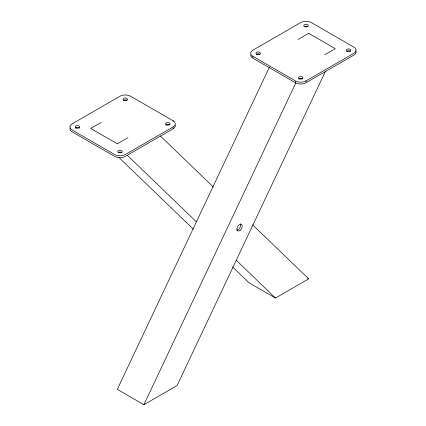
<?xml version="1.0" encoding="UTF-8"?>
<svg xmlns="http://www.w3.org/2000/svg" width="426" height="426" viewBox="0 0 426 426"><rect width="100%" height="100%" fill="white"/><g stroke="black" fill="none" stroke-linecap="round" stroke-linejoin="round"><path stroke-width="0.64" d="M269.509 66.962L117.31 389.353L143.887 404.7L177.104 385.525L325.336 71.552M143.887 404.7L295.809 82.91M101.361 122.321L90.727 128.46L117.31 143.807L127.938 137.667M298.062 39.453L308.69 33.313L335.273 48.66L324.639 54.8M175.31 125.388A7.519 4.34 0 0 1 173.126 128.769L125.281 156.39A7.519 4.34 0 0 1 114.653 156.39L72.122 131.836A7.519 4.34 0 0 1 70.013 128.088M252.874 56.333L295.399 80.887A7.519 4.34 0 0 0 306.033 80.887L353.878 53.266A7.519 4.34 0 0 0 353.878 47.126L311.347 22.573A7.519 4.34 0 0 0 300.719 22.573L252.874 50.193A7.519 4.34 0 0 0 252.874 56.333L252.874 57.563M232.596 266.99L248.896 282.688L275.473 298.035L308.69 278.86L252.613 224.832M355.848 50.966A7.519 4.34 0 0 1 353.878 55.103L306.033 82.729A7.519 4.34 0 0 1 295.399 82.729L252.874 58.176A7.519 4.34 0 0 1 250.69 54.794M173.126 120.787L130.601 96.233A7.519 4.34 0 0 0 119.967 96.233L72.122 123.859A7.519 4.34 0 0 0 72.122 129.994L114.653 154.553A7.519 4.34 0 0 0 125.281 154.553L173.126 126.927A7.519 4.34 0 0 0 173.126 120.787L173.126 121.405M307.561 278.205L308.69 278.86M160.591 136.171L213.314 186.966M127.374 155.346L196.391 221.845M236.174 260.169L275.473 298.035M119.003 157.545L193.297 229.124M306.033 80.887L306.033 82.117M295.399 81.499L295.399 82.729M173.126 127.539L173.126 128.769M123.652 100.248A2.258 1.305 0 0 1 127.097 100.371M75.471 128.13A2.258 1.305 0 0 1 79.343 128.072M118.369 152.401A2.258 1.305 0 0 1 121.873 152.625M165.746 125.175A2.258 1.305 0 0 1 169.628 124.93M298.653 79.14A2.258 1.305 0 0 1 302.535 78.89M346.599 51.397A2.258 1.305 0 0 1 350.47 51.338M304.441 26.561A2.258 1.305 0 0 1 307.939 26.785M256.553 54.208A2.258 1.305 0 0 1 260.004 54.336M240.317 223.863A3.759 2.173 -60 0 1 239.865 227.766A3.759 2.173 -60 0 1 236.712 230.109M124.035 100.387A2.258 1.305 0 0 0 127.534 99.386A2.258 1.305 0 0 0 124.28 98.134A2.258 1.305 0 0 0 124.035 100.387M118.46 152.449A2.258 1.305 0 0 0 122.177 151.747A2.258 1.305 0 0 0 119.264 150.245A2.258 1.305 0 0 0 118.46 152.449M76.307 128.056A2.258 1.305 0 0 0 79.694 126.927A2.258 1.305 0 0 0 76.307 125.798A2.258 1.305 0 0 0 76.307 128.056M166.561 124.94A2.258 1.305 0 0 0 170.065 123.939A2.258 1.305 0 0 0 166.811 122.688A2.258 1.305 0 0 0 166.561 124.94M299.467 78.901A2.258 1.305 0 0 0 302.966 77.899A2.258 1.305 0 0 0 299.718 76.653A2.258 1.305 0 0 0 299.467 78.901M304.904 26.769A2.258 1.305 0 0 0 308.291 25.64A2.258 1.305 0 0 0 304.904 24.511A2.258 1.305 0 0 0 304.904 26.769M347.435 51.322A2.258 1.305 0 0 0 350.816 50.193A2.258 1.305 0 0 0 347.435 49.065A2.258 1.305 0 0 0 347.435 51.322M256.937 54.347A2.258 1.305 0 0 0 260.44 53.346A2.258 1.305 0 0 0 257.187 52.1A2.258 1.305 0 0 0 256.937 54.347M240.157 230.264A3.759 2.173 -60 0 0 241.542 224.395A3.759 2.173 -60 0 0 237.048 228.139A3.759 2.173 -60 0 0 240.157 230.264"/></g></svg>
